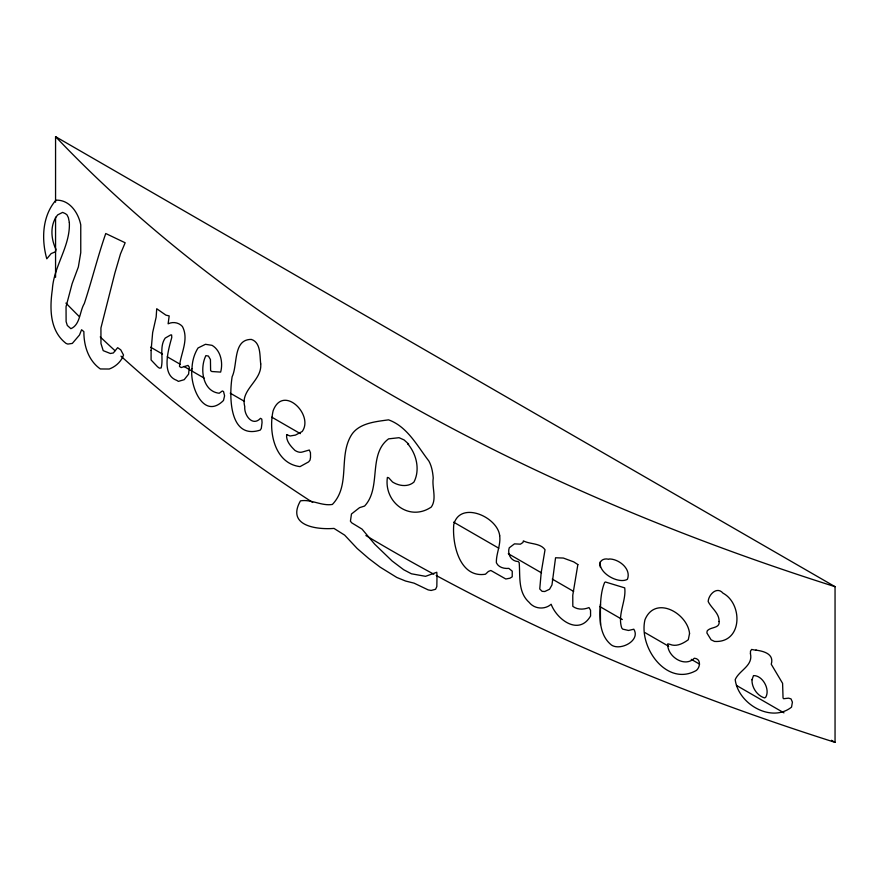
<?xml version="1.0" encoding="UTF-8"?>
<svg xmlns="http://www.w3.org/2000/svg" width="879" height="879" viewBox="0 0 879 879"><rect width="100%" height="100%" fill="white"/><g stroke="black" fill="none" stroke-linecap="round" stroke-linejoin="round"><path stroke-width="1.32" d="M600.467 604.104C599.335 618.135 599.357 635.407 611.443 645.021C620.398 651.152 640.857 640.582 633.814 629.21L628.507 630.463L622.739 629.144L621.717 627.947C617.278 614.498 626.441 600.676 624.716 587.875L605.356 581.975L604.598 582.535C599.335 595.566 600.566 610.707 600.467 624.551M600.467 561.527C597.456 572.636 618.431 584.414 627.386 579.327C631.594 568.845 618.695 558.802 609.136 558.978L608.729 559.308C603.543 557.671 597.687 561.406 600.467 567.427M55.564 202.192L55.564 136.652L835.05 586.678L835.05 742.348A1968.499 1136.503 0 0 1 436.226 575.514M150.628 347.205L162.505 354.061M167.263 356.808L180.327 364.356M183.898 366.411L204.093 378.069M230.232 393.166L244.494 401.395M271.82 417.173L300.343 433.644M453.619 522.137L498.778 548.21M508.282 553.693L541.552 572.899M552.254 579.074L573.635 591.424M599.775 606.521L622.354 619.552M644.933 632.583L668.699 646.307M691.268 659.349L699.585 664.15M736.426 685.411L783.958 712.858M831.49 740.294L835.05 742.348M55.564 217.212L55.564 277.303M835.05 586.678A1968.499 1136.503 0 0 1 55.564 136.652M433.808 574.196A1968.499 1136.503 0 0 1 365.895 535.542M312.682 502.447A1968.499 1136.503 0 0 1 120.972 356.149M115.006 350.699A1968.499 1136.503 0 0 1 100.228 336.91M79.407 316.704A1968.499 1136.503 0 0 1 65.925 303.09M151.1 350.457L151.089 359.961L157.572 366.807L159.363 368.136L161.132 367.971C163.714 358.445 159.066 346.886 165.208 338.085L170.625 334.965L171.614 334.932L171.779 337.47C168.504 349.139 160.868 374.696 176.668 380.31L178.393 381.387L184.194 379.684L188.589 374.146L189.293 367.18L188.018 365.4L181.195 367.565L179.481 366.488C180.613 353.622 189.271 339.47 182.403 326.472C178.811 322.472 172.899 321.472 168.12 323.813L169.186 315.913L165.922 315.143L156.726 308.738L156.154 317.132L152.649 332.592L151.1 350.457M260.722 363.939C262.195 380.728 239.989 389.617 244.769 406.581C243.868 414.866 252.46 427.106 260.481 418.327L261.799 419.107L262.052 422.568L261.305 428.392L260.217 430.106C229.045 440.093 229.023 395.792 232.155 376.673C237.846 364.928 232.814 339.239 251.339 339.426C261.085 342.513 259.624 355.797 260.722 363.939M750.446 653.69C753.237 665.842 739.283 670.183 735.207 679.632C738.162 703.87 771.158 723.34 791.539 707.134L792.408 702.134L791.034 698.904L788.573 698.157L783.596 698.728L783.046 697.959L782.596 683.346L771.246 664.249C774.388 654.009 763.785 651.119 755.786 650.119L756.292 650.35L751.633 649.438L750.501 651.13L750.446 653.69M69.342 222.519C70.452 246.241 53.718 266.029 52.344 289.488C49.653 308.221 49.543 330.757 66.112 343.447L67.87 344.074L72.32 343.414L79.484 335.02L81.582 329.746L83.879 331.647C83.78 345.711 88.383 360.544 100.349 368.96L109.216 369.026C115.687 366.653 121.28 361.566 123.521 355.039L120.753 349.853L117.643 347.677L113.358 352.951L110.369 353.501L103.195 350.633L100.964 343.546L100.931 327.955L114.896 272.984L120.478 253.921L125.159 242.769L105.755 233.517C97.745 256.47 91.954 280.258 84.318 303.53C79.593 311.243 80.308 324.823 70.869 328.68L67.309 325.461L66.112 321.604L66.046 306.672L72.144 283.631L78.352 266.985L80.758 252.614L80.758 224.903C78.385 212.751 69.54 199.533 55.926 200.181C42.137 216.091 41.346 239.473 46.785 258.822L51.136 253.602L55.476 251.768L55.992 249.405C50.817 238.802 49.806 224.519 57.673 214.894L62.629 212.388L65.354 213.63L66.98 214.817L68.397 217.728L69.342 222.519M437.006 575.712L436.83 586.59L435.566 589.282L431.139 590.468L428.161 589.886L414.064 583.151L405.593 581.041L396.792 577.448L380.2 567.186L368.653 558.429L357.182 548.496L344.645 535.124L333.987 528.422C315.88 529.806 286.334 525.565 300.464 500.854C311.254 499.008 321.604 506.238 332.372 504.447C350.457 485.56 338.591 457.706 350.732 436.171C357.984 423.107 375.3 421.7 388.551 419.843C407.427 426.645 417.239 445.972 428.897 461.068C431.754 466.309 432.743 472.199 433.237 478.077C431.721 487.384 437.083 498.811 431.281 507.051C409.35 521.939 383.771 502.228 387.386 477.429L388.65 477.747L392.55 482.011C398.857 485.988 407.856 487.373 413.91 482.121C420.327 469.825 416.481 453.784 407.592 443.675L408.658 444.082L404.087 439.929L399.044 437.698L388.573 438.863C367.653 454.421 381.794 487.702 364.576 506.062L359.544 507.655L351.468 513.995L350.424 521.225L351.798 522.884L362.06 529.125L374.663 544.145L392.122 560.989L403.648 569.702L411.405 573.789L425.568 576.327L436.786 572.251L437.006 575.712M286.653 434.578C285.873 440.994 290.718 446.246 294.981 450.433A18.767 10.043 63.4 0 0 302.42 451.993L309.298 450.026L310.463 452.685L310.529 457.289L310.034 460.102L308.606 461.893L300.025 466.617C274.523 463.508 268.282 431.567 273.149 410.702C283.159 384.024 314.21 415.031 302.167 431.523L295.476 435.083L290.07 435.995L286.653 434.578M577.866 564.56L572.767 595.259L572.822 606.356C577.558 609.938 583.711 609.663 589.007 607.587L590.545 610.224L590.578 615.992C578.92 636.099 556.912 619.673 551.144 604.247C545.167 609.696 534.641 609.378 529.114 602.324C517.698 592.105 520.346 576.053 519.17 562.56L518.16 561.538C511.204 561.362 507.128 554.253 509.249 547.815L514.468 543.859L520.445 544.167L522.972 542.453L523.379 540.882C530.279 544.475 540.2 542.881 545.035 549.727L541.211 572.46L539.75 588.974L542.123 591.358L544.804 591.501L549.551 589.249L551.968 584.931L555.561 557.769L563.329 558.044L573.712 561.879L577.866 564.56M499.701 535.794C500.887 545.013 496.02 553.979 496.382 562.769C498.558 567.46 503.997 568.823 508.831 568.383L512.248 571.174L512.215 576.822L509.952 578.206L505.81 578.997L490.834 570.471L488.405 571.46L485.461 574.218C459.607 578.36 452.026 543.892 453.773 524.576C459.882 500.371 497.657 516.632 499.701 535.794M719.099 621.508C720.121 628.705 710.166 626.705 707.145 631.001L706.903 632.979L711.1 639.802L714.495 641.428C742.601 643.23 743.008 603.851 723.021 593.182C716.923 585.941 708.507 594.698 708.177 601.544C711.485 608.4 719.374 613.092 719.099 621.508M191.996 368.795C189.512 384.562 203.027 420.887 223.486 400.483L224.584 395.858L223.552 391.584L222.354 390.946L219.223 393.254C202.445 391.419 199.522 368.301 205.884 355.632L208.411 356.05L210.433 359.511L210.608 370.663L211.817 371.52L220.64 372.092C223.189 362.807 220.838 350.501 212.048 345.337L205.477 344.304L198.061 347.963C194.138 354.105 192.149 361.522 191.996 368.795M752.006 679.764C751.633 687.367 757.215 695.86 764.675 697.948L765.785 697.135C770.378 689.048 762.269 675.16 753.49 675.621L752.006 679.764M689.554 633.528L688.279 639.769C683.016 643.516 676.369 647.12 669.853 644.318L667.776 643.835C666.831 656.053 684.521 668.227 694.322 658.228C701.156 658.712 700.42 666.985 696.421 670.402C666.864 687.235 638.363 647.307 644.988 619.684C655.273 594.874 687.587 613.278 689.554 633.528"/></g></svg>
